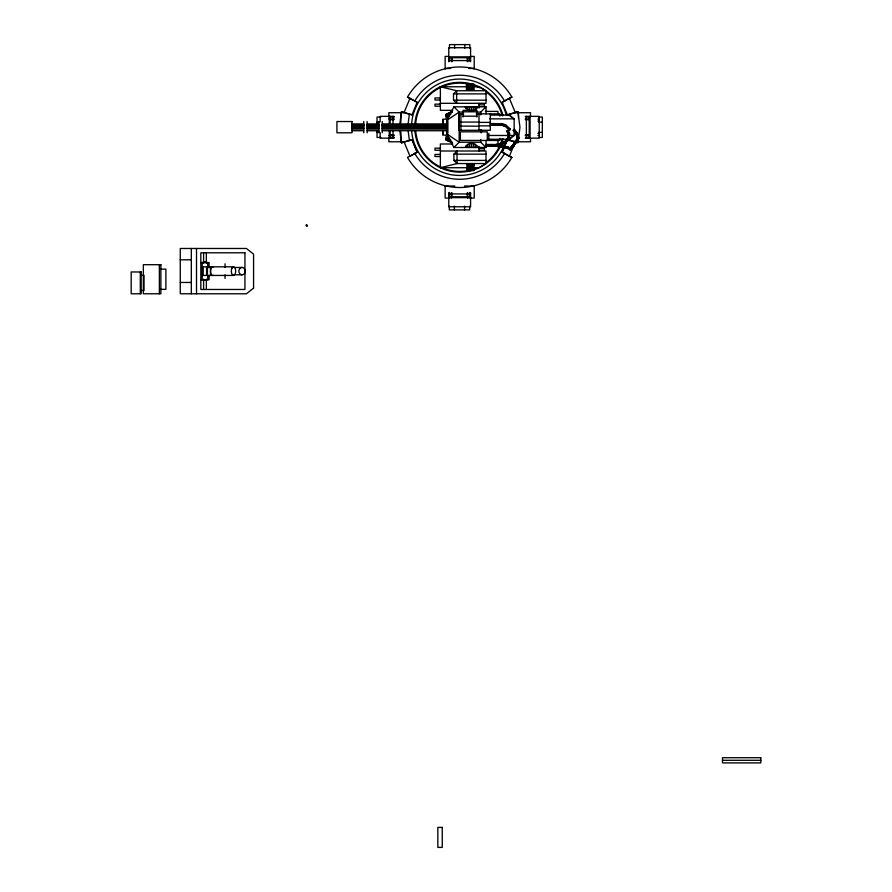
<?xml version="1.0" encoding="UTF-8"?>
<svg xmlns="http://www.w3.org/2000/svg" width="892" height="892" viewBox="0 0 892 892"><rect width="100%" height="100%" fill="white"/><g stroke="black" fill="none" stroke-linecap="round" stroke-linejoin="round"><path stroke-width="1.34" d="M508.106 134.09L509.243 133.365L509.622 133.9L508.106 134.09L506.801 131.057L507.927 130.332L509.243 133.365L508.998 137.446L507.827 140.713L507.057 140.59L507.871 136.732L508.998 137.446L509.031 136.387M509.622 133.9L508.998 137.446L507.793 136.889L508.429 133.343L508.25 135.328M508.217 137.446L508.061 133.911M399.75 124.646L401.456 111.645L411.993 114.845L417.144 102.279L407.488 97.116A60.277 60.277 0 0 1 511.885 97.116L502.174 102.301L507.37 114.845L517.906 111.645L519.958 127.255L517.906 142.854L507.37 139.654L515.353 141.795L509.332 156.334L511.885 157.382A60.277 60.277 0 0 1 407.488 157.382L417.188 152.197L411.993 139.654L401.456 142.854L399.917 131.146M408.023 124.557L409.439 113.786M509.923 140.713L510.28 138.015M508.351 147.169L501.17 146.043L508.351 147.169L508.206 148.406L496.253 146.221L496.811 145.073L496.13 145.073M490.31 123.486L501.092 123.899L500.769 125.047L490.31 125.047M504.839 125.828L505.396 124.679L505.106 126.207L500.267 124.657L505.106 126.207M503.333 147.269L501.003 146.801L508.016 148.696L508.161 147.448M513.469 129.753L514.461 129.563L513.379 130.522M473.239 106.828L473.239 110.965L476.529 108.768L477.766 106.828M465.267 147.37C467.051 142.33 475.793 141.694 477.856 147.492M506.701 139.999L507.882 137.357M507.057 140.59L508.228 137.323M507.827 140.713L507.916 139.565L506.912 139.721L508.228 140.245L508.641 137.48M509.399 136.978L508.228 140.245L504.905 143.222L501.036 144.872L496.13 145.63L496.253 144.482L500.825 143.322L501.114 144.85L500.635 143.378L504.504 141.728L504.905 143.222L503.935 142.274L507.258 139.297M401.456 111.645L404.009 112.704L410.03 98.165M491.079 145.061L491.436 144.872M491.436 145.842L491.079 144.872M486.017 144.482L496.487 144.482L496.487 146.232L486.017 146.232M496.309 145.061L486.017 144.66M496.487 146.232L496.654 145.652M504.638 125.761L505.586 124.802L510.38 129.095L510.046 129.753L509.432 130.054L504.905 126.129L505.586 124.802M510.38 129.095L509.499 129.028L509.432 130.054M446.847 124.423L446.847 120.32L453.905 106.828L486.017 106.828L486.017 113.864M514.472 129.585L517.449 133.276L516.479 134.213L513.502 130.511L514.472 129.585L513.58 129.864M516.479 134.213L516.446 133.443L517.449 133.276L518.62 137.792L515.966 142.174L515.308 141.739L517.527 137.29L518.832 138.16L515.966 142.174M515.308 141.739L518.107 137.234M517.037 140.646L518.754 137.669M506.801 131.057L507.938 131.436L507.927 130.332M508.473 134.469L509.633 133.856L508.317 130.823M507.793 136.889L508.161 136.32M515.241 141.259L516.58 142.018L513.246 146.199L512.476 145.385L515.308 141.114L516.535 142.118M512.61 145.742L515.308 141.114M512.476 145.385L515.108 142.263M513.246 146.199L516.58 142.018M510.168 150.101L509.031 149.031L512.989 145.329L513.87 146.165L510.168 150.101L516.446 141.65M496.543 146.02L505.251 142.82L504.281 141.85M495.985 144.872L500.825 143.322M501.025 147.28L501.371 145.764M515.91 133.588L517.449 133.276L515.91 133.588L517.092 138.104L518.832 138.16M517.092 138.104L518.62 137.792M500.3 143.779L504.504 141.728M505.251 142.82L504.158 142.129M452.779 110.34L440.369 110.34L440.369 86.769L456.659 90.739L456.659 103.316L453.515 100.183L453.515 93.883L456.659 90.739L486.017 90.739L486.017 103.316L440.369 103.316M476.707 112.102L480.755 112.102L486.017 106.828M446.847 131.269L446.847 134.001L453.905 147.492L459.168 142.218L459.168 112.102L453.905 106.828M440.369 151.004L486.017 151.004L486.017 163.548L457.05 163.548L453.905 160.415L453.905 154.149L457.05 151.004L457.05 163.548L440.369 167.729L440.369 143.98L452.779 143.98M500.535 125.047L500.769 123.486L505.396 124.679M496.253 146.221L500.825 147.381L501.382 146.232L496.543 144.694M503.935 142.274L506.912 139.721M504.939 142.118L506.924 140.412M504.248 142.965L507.225 140.412M490.656 115.079L509.499 115.079L514.16 118.848L514.16 135.472L509.499 139.241L487.969 139.241M449.758 116.027L446.089 116.049L452.199 111.924L446.089 114.321L446.089 118.09L448.542 117.253M446.847 120.32L459.168 112.102L463.216 112.102M486.017 163.548L478.993 167.729L466.884 167.785M502.174 102.301L508.139 98.856M446.089 114.321L452.199 111.389M446.089 114.767L452.199 111.924M500.635 143.378L505.039 142.073M500.501 144.526L504.359 142.876M446.089 116.049L450.984 114.009M511.885 97.116L509.332 98.165L515.353 112.704L517.906 111.645M401.456 142.854L411.993 139.654L417.144 152.22L410.03 156.334L404.009 141.795M508.696 114.488L514.015 113.061M496.13 145.63L501.114 144.85L501.237 143.712M448.776 56.419L445.141 56.419L445.141 68.851M470.586 56.419L474.221 56.419L474.221 68.851M448.776 56.854L470.586 56.854M448.776 57.712L470.586 57.712M448.776 60.567L470.586 60.567M445.141 68.472L450.683 68.472M468.679 68.472L474.221 68.472M466.494 84.038L473.763 83.948L473.763 90.215L466.494 90.215L466.494 83.948M466.494 84.785L473.763 84.785M466.494 84.874L473.763 84.874M467.553 85.086L472.715 85.086M466.494 85.621L473.763 85.699M467.553 85.922L472.715 85.922M466.494 86.457L473.763 86.457M466.494 86.535L473.763 86.535M440.369 86.769L466.627 86.769M473.496 86.769L478.993 86.769L486.017 90.739M467.553 87.494L472.715 87.583M467.553 88.33L472.715 88.241M466.494 88.542L473.763 88.542M467.553 89.077L472.715 89.077M466.494 89.378L473.763 89.378M466.494 90.125L473.763 90.125M453.515 93.883L486.017 93.883M440.369 97.93L434.973 97.93L434.973 100.004L440.369 100.004M453.515 100.183L486.017 100.183M440.369 104.141L434.973 104.141L434.973 106.204L440.369 106.204M478.993 104.141L484.389 104.141L484.389 106.204L478.993 106.204M485.471 111.389L497.948 111.389L497.948 113.507M463.037 111.801L476.885 111.801M404.299 112.715L388.856 112.715L388.856 116.35M513.937 112.715L530.506 112.715L530.506 116.35M463.706 113.864L460.93 113.864L460.93 130.288L490.31 130.288L490.31 113.864M476.216 113.864L499.866 113.864L499.866 116.049M460.93 114.087L458.99 114.087L458.99 130.054L460.93 130.054M458.99 114.432L460.93 114.432M463.037 116.172L476.885 116.172M394.03 116.35L380.148 116.35L380.148 121.803M525.232 116.35L539.214 116.35L539.214 138.149L525.232 138.149M380.761 117.053L377.037 117.053L377.037 124.702M389.012 117.053L394.487 117.053M525.767 117.053L529.736 117.053M538.601 117.053L542.336 117.053L542.336 137.446L538.601 137.446M388.767 118.993L394.219 118.993M489.663 118.848L514.16 118.848M525.254 118.993L529.257 118.993M537.887 119.071L539.214 119.071M446.089 119.216L442.755 119.216L442.755 124.512M389.96 119.673L393.907 119.673M525.366 119.673L529.369 119.673M537.887 121.111L539.214 121.111M377.037 122.148L379.513 122.148M460.93 122.07L478.993 122.07M538.601 122.148L542.336 122.148M458.99 122.171L460.93 122.316M478.993 122.394L490.31 122.394M490.31 123.876L500.947 123.876M351.994 124.155L363.758 124.155M367.136 124.155L378.832 124.155M382.211 124.155L446.624 124.155M351.994 124.434L363.758 124.434M367.136 124.434L378.832 124.434M382.211 124.434L446.624 124.434M490.31 124.657L500.947 124.657L505.519 125.828L510.046 129.753M351.994 125.293L363.758 125.293M367.136 125.293L378.832 125.293M382.211 125.293L446.624 125.293M351.994 125.527L363.758 125.527M367.136 125.527L378.832 125.527M382.211 125.527L446.624 125.527M351.994 125.705L363.758 125.705M367.136 125.705L378.832 125.705M382.211 125.705L446.624 125.705M478.993 125.861L490.31 125.861M458.99 125.939L460.93 125.939M351.994 126.185L363.758 126.073M367.136 126.073L378.832 126.185M382.211 126.185L446.624 126.073M458.99 126.084L478.993 126.185M351.994 127.166L363.758 127.166M367.136 127.166L378.832 127.166M382.211 127.166L446.624 127.166M351.994 128.292L363.758 128.136M367.136 128.292L378.832 128.136M382.211 128.247L446.624 128.292M351.994 128.626L363.758 128.626M367.136 128.626L378.832 128.626M382.211 128.626L446.624 128.626M351.994 128.805L363.758 128.805M367.136 128.805L378.832 128.805M382.211 128.805L446.624 128.805M458.99 129.708L460.93 129.708M351.994 130.734L363.758 130.734M367.136 130.734L378.832 130.734M382.211 130.734L446.624 130.734M377.037 132.351L379.513 132.351M538.601 132.351L542.336 132.351M537.887 133.387L539.214 133.387M389.96 134.826L393.907 134.826M525.366 134.826L529.369 134.826M446.089 135.105L442.755 135.105L442.755 131.135M388.767 135.506L394.219 135.506M488.303 135.472L514.16 135.472M525.254 135.506L529.257 135.506M537.887 135.428L539.214 135.428M380.761 137.446L377.037 137.446L377.037 130.645M389.012 137.446L394.487 137.446M525.767 137.446L529.736 137.446M394.03 138.149L380.148 138.149L380.148 132.696M404.299 141.783L388.856 141.783L388.856 138.149M518.074 141.783L530.506 141.783L530.506 138.149M486.017 140.468L486.017 147.492L480.755 142.218L459.168 142.218L446.847 134.001M486.017 144.872L496.654 144.872L496.811 145.63M486.017 145.652L496.309 145.652M486.017 146.043L496.487 146.043M453.905 147.492L486.017 147.492M440.369 148.161L434.973 148.161L434.973 150.246L440.369 150.246M478.993 148.161L484.389 148.161L484.389 150.246L478.993 150.246M453.905 154.149L486.017 154.149M440.369 154.439L434.973 154.439L434.973 156.524L440.369 156.524M453.905 160.415L486.017 160.415M466.884 164.195L473.864 164.195M468.044 164.987L473.864 164.987M467.932 165.243L472.805 165.154L472.805 167.696L467.932 167.607L467.932 165.154M468.044 165.856L473.864 165.856M467.932 166.124L472.805 166.035M467.932 166.726L472.805 166.726M467.932 166.904L472.805 166.815M440.369 167.729L466.627 167.729M467.932 168.577L472.805 168.577M466.884 168.655L473.864 168.744M466.884 169.536L473.864 169.536M466.884 169.625L473.864 169.625M466.884 170.417L473.864 170.417L473.864 164.106L466.884 164.106L466.884 170.495L473.864 170.495M445.141 186.027L454.831 186.027M464.531 186.027L474.221 186.027M448.776 193.932L470.586 193.932M448.776 196.786L470.586 196.786M448.776 197.645L470.586 197.645M448.776 198.08L445.141 198.08L445.141 185.648M470.586 198.08L474.221 198.08L474.221 185.648M180.273 259.806L191.323 259.806M203.588 261.958L206.353 261.958M200.823 262.516L209.107 262.516L209.107 267.812M233.514 266.82L201.96 266.82L201.96 275.438L233.514 275.438M234.061 267.466L242.055 267.466M159.534 269.139L165.89 269.139L165.89 289.342L159.534 289.342M234.061 274.792L242.055 274.792M140.769 275.305L144.025 275.305L144.025 290.457L140.769 290.457M200.823 279.742L209.107 279.742L209.107 275.438M203.588 280.3L206.353 280.3M180.273 282.452L191.323 282.452M722.487 760.296L760.82 760.296M448.542 137.067L446.089 136.242L446.089 139.999L452.199 142.397L446.089 138.282L449.758 138.305M507.102 139.531L507.86 139.654M508.384 147.648L496.811 145.073M505.664 147.738L507.994 148.217M501.092 123.899L505.664 125.058M500.412 123.899L502.698 124.479M405.347 113.061L411.993 114.845M407.488 97.116L417.188 102.301M511.885 157.382L502.174 152.197L506.857 140.914L502.229 152.22L509.332 156.334M446.089 138.282L450.984 140.312M446.089 139.565L452.199 142.397M464.988 107.018L469.437 110.965L469.437 106.828M446.089 139.999L452.199 142.932M515.442 141.471L516.078 141.928M512.978 145.474L513.87 146.165M504.972 125.103L509.499 129.028M496.253 144.482L496.654 145.842M509.031 149.031L512.733 145.095M514.126 129.385L517.104 133.075M514.16 130.154L517.137 133.845M513.156 130.31L516.134 134.012M508.953 136.309L509.365 136.877M496.487 144.482L496.654 145.061M507.938 131.436L509.254 134.469M507.18 131.559L508.496 134.592M517.048 133.008L518.219 137.513M517.081 133.711L518.252 138.215L517.527 137.29M516.278 133.164L517.449 137.669M516.323 133.867L517.494 138.371M500.557 143.712L500.702 144.471M509.923 113.786L510.28 116.484M408.202 131.291L409.439 140.713M530.082 116.35L530.082 138.149M529.212 116.35L529.212 138.149M526.369 116.35L526.369 138.149M518.464 112.715L518.464 118.246M518.464 136.253L518.464 141.783M511.25 116.607L511.25 117.265M511.25 137.067L511.25 137.714M499.866 138.271L499.866 140.468L460.406 140.412L460.406 131.815L487.277 131.815L487.277 140.412M497.948 140.825L497.948 142.932M495.718 123.486L495.718 125.047M491.436 144.482L491.436 146.232M488.816 133.309L488.816 138.929M481.502 129.931L481.502 132.707M480.755 112.102L480.755 114.845M480.755 129.898L480.755 132.64M480.755 139.487L480.755 142.218M478.993 103.316L478.993 107.999M478.993 113.864L478.993 130.288M478.993 146.321L478.993 151.004M476.885 117.019L476.885 110.34L463.037 110.34L463.037 117.019M476.663 145.63L476.663 147.492M476.529 106.828L476.529 108.768M475.157 144.303L475.157 147.492M475.012 106.828L475.012 110.117M473.407 143.467L473.407 147.492M472.805 169.447L467.932 169.447M471.533 143.188L471.533 147.492M471.344 106.828L471.344 111.255M470.586 61.693L470.586 47.722L448.776 47.722L448.776 61.693M470.586 192.806L470.586 206.777L448.776 206.777L448.776 192.806M469.872 48.324L469.872 44.6L449.49 44.6L449.49 48.324M469.872 57.199L469.872 61.158M469.66 143.467L469.66 147.492M469.694 192.449L469.694 197.924M469.694 206.175L469.694 209.899L449.312 209.899L449.312 206.175M467.932 57.668L467.932 61.682M467.91 144.303L467.91 147.492M467.754 192.705L467.754 198.169M467.676 106.828L467.676 110.117M467.263 57.556L467.263 61.57M467.263 192.928L467.263 196.942M466.416 145.63L466.416 147.492M466.148 106.828L466.148 108.768M464.777 44.6L464.777 48.324M464.598 206.175L464.598 209.899M454.585 44.6L454.585 48.324M454.407 206.175L454.407 209.899M452.099 57.556L452.099 61.57M452.099 192.928L452.099 196.942M451.43 57.668L451.43 61.682M451.252 192.705L451.252 198.169M449.49 57.199L449.49 61.158M449.312 192.449L449.312 197.924M447.895 118.313L447.895 120.253M447.895 121.535L447.895 132.796M447.895 134.079L447.895 136.019M446.624 121.535L446.624 132.796M443.268 119.907L443.268 124.345M443.268 130.79L443.268 134.413M400.898 112.715L400.898 122.405M400.898 132.094L400.898 141.783M392.993 116.35L392.993 124.523M392.993 131.336L392.993 138.149M390.15 116.35L390.15 124.523M390.15 131.336L390.15 138.149M389.28 116.35L389.28 124.523M389.28 131.336L389.28 138.149M382.211 121.535L382.211 132.796M378.832 121.535L378.832 132.796M367.136 121.535L367.136 132.796M363.758 121.535L363.758 132.796M225.04 263.809L225.04 267.466M225.04 274.792L225.04 278.449M210.501 266.82L210.501 275.438M207.736 262.516L207.736 266.82M207.736 275.438L207.736 279.742M207.435 266.82L207.435 275.438M207.044 262.516L202.897 262.516M207.044 279.742L202.897 279.742M206.598 266.82L206.598 275.438M206.353 252.793L206.353 263.095M206.353 279.163L206.353 289.465M203.588 252.793L203.588 263.095M203.588 279.163L203.588 289.465M203.186 266.82L203.186 275.438M202.205 262.516L202.205 279.742M196.508 248.478L196.508 293.78M191.323 248.478L191.323 293.78M159.367 264.701L159.367 293.78M140.312 271.971L140.312 293.78M502.33 138.673A44.154 44.154 0 0 1 500.222 144.738M499.13 147.08A44.154 44.154 0 0 1 486.04 162.667M477.175 167.785A44.154 44.154 0 0 1 473.552 169.168M471.11 169.893A44.154 44.154 0 0 1 415.694 131.091M415.605 124.69A44.154 44.154 0 0 1 468.623 84.015M473.552 85.331A44.154 44.154 0 0 1 479.506 87.795M486.04 91.831A44.154 44.154 0 0 1 502.33 115.826M506.221 139.721A48.179 48.179 0 0 1 411.647 131.012M411.569 124.746A48.179 48.179 0 0 1 506.221 114.778M503.066 138.873A44.923 44.923 0 0 1 414.936 131.157M414.836 124.646A44.923 44.923 0 0 1 503.066 115.626M504.727 153.257A52.015 52.015 0 0 1 414.635 153.257M414.635 101.242A52.015 52.015 0 0 1 504.727 101.242M213.233 266.964A4.304 2.152 90 0 0 212.675 266.82A4.304 2.152 -90 0 0 211.159 268.079L210.824 268.971A4.304 2.152 -90 0 0 210.824 273.286L211.159 274.178A4.304 2.152 -90 0 0 213.233 275.293M231.998 268.079L231.652 268.971A4.304 2.152 -90 0 0 231.652 273.286L231.998 274.178A4.304 2.152 -90 0 0 235.031 274.178L235.376 273.286A4.304 2.152 -90 0 0 235.376 268.971L235.031 268.079A4.304 2.152 -90 0 0 231.998 268.079M239.814 268.537L239.312 269.295A3.657 3.167 -90 0 0 239.312 272.963L239.814 273.721A3.657 3.167 -90 0 0 244.296 273.721L244.798 272.963A3.657 3.167 -90 0 0 244.798 269.295L244.296 268.537A3.657 3.167 -90 0 0 239.814 268.537M253.573 288.116L246.437 293.78L180.273 293.78L180.273 248.478L246.437 248.478L253.573 254.142L253.573 288.116M306.692 224.84L306.012 225.23L306.692 226.401L307.372 226.01L306.692 224.84M472.715 86.758L467.553 86.758L467.553 89.167L472.715 89.167L472.715 86.669M351.994 121.535L336.92 121.535L336.92 132.796L351.994 132.796L351.994 121.535M244.932 252.793L200.823 252.793L200.823 289.465L244.932 289.465L244.932 252.793M160.883 264.701L143.344 264.701L143.344 293.78L160.883 293.78L160.883 264.701M141.17 271.971L131.18 271.971L131.18 293.78L141.17 293.78L141.17 271.971M760.82 757.709L722.487 757.709L722.487 762.894L760.82 762.894L760.82 757.709M442.254 827.408L437.838 827.408L437.838 847.4L442.254 847.4L442.254 827.408"/></g></svg>
